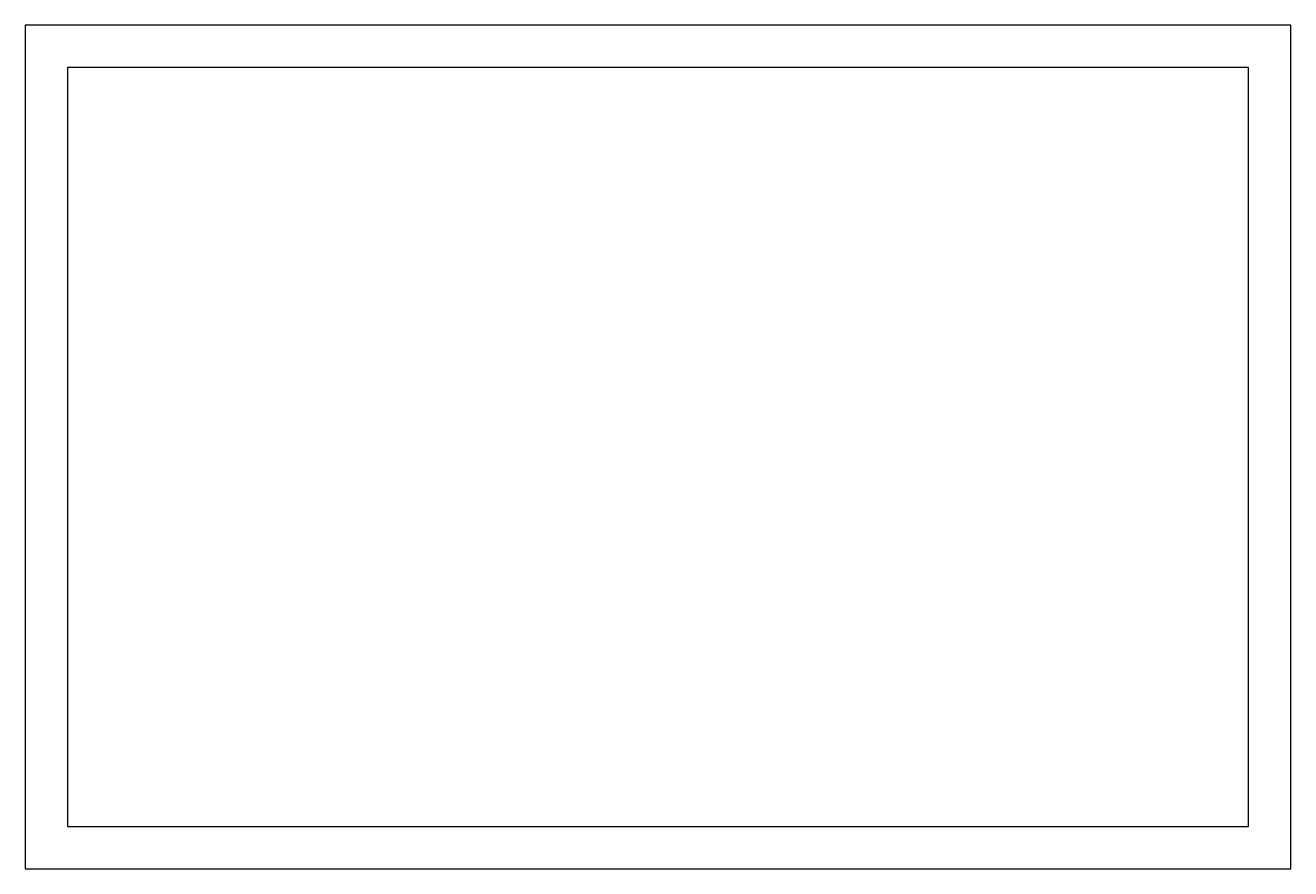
# Model space of a CAD drawing. Header units: millimetres. Extents: x 0 to 6000, y 0 to 4000.
import ezdxf

# ---------------------------------------------------------------- set-up
doc = ezdxf.new("R2010")
doc.units = ezdxf.units.MM

msp = doc.modelspace()

# ---------------------------------------------------------------- linework, layer by layer
at = {"layer": 'FURNISH_WALL_CENTER'}
for p, q in [((6000, 4000), (0, 4000)), ((0, 4000), (0, 0)), ((6000, 0), (6000, 4000)), ((5800, 3800), (200, 3800)), ((200, 3800), (200, 200)), ((5800, 200), (5800, 3800)), ((200, 200), (5800, 200)), ((0, 0), (6000, 0))]:
    msp.add_line(p, q, dxfattribs=at)

doc.saveas('drawing.dxf')
